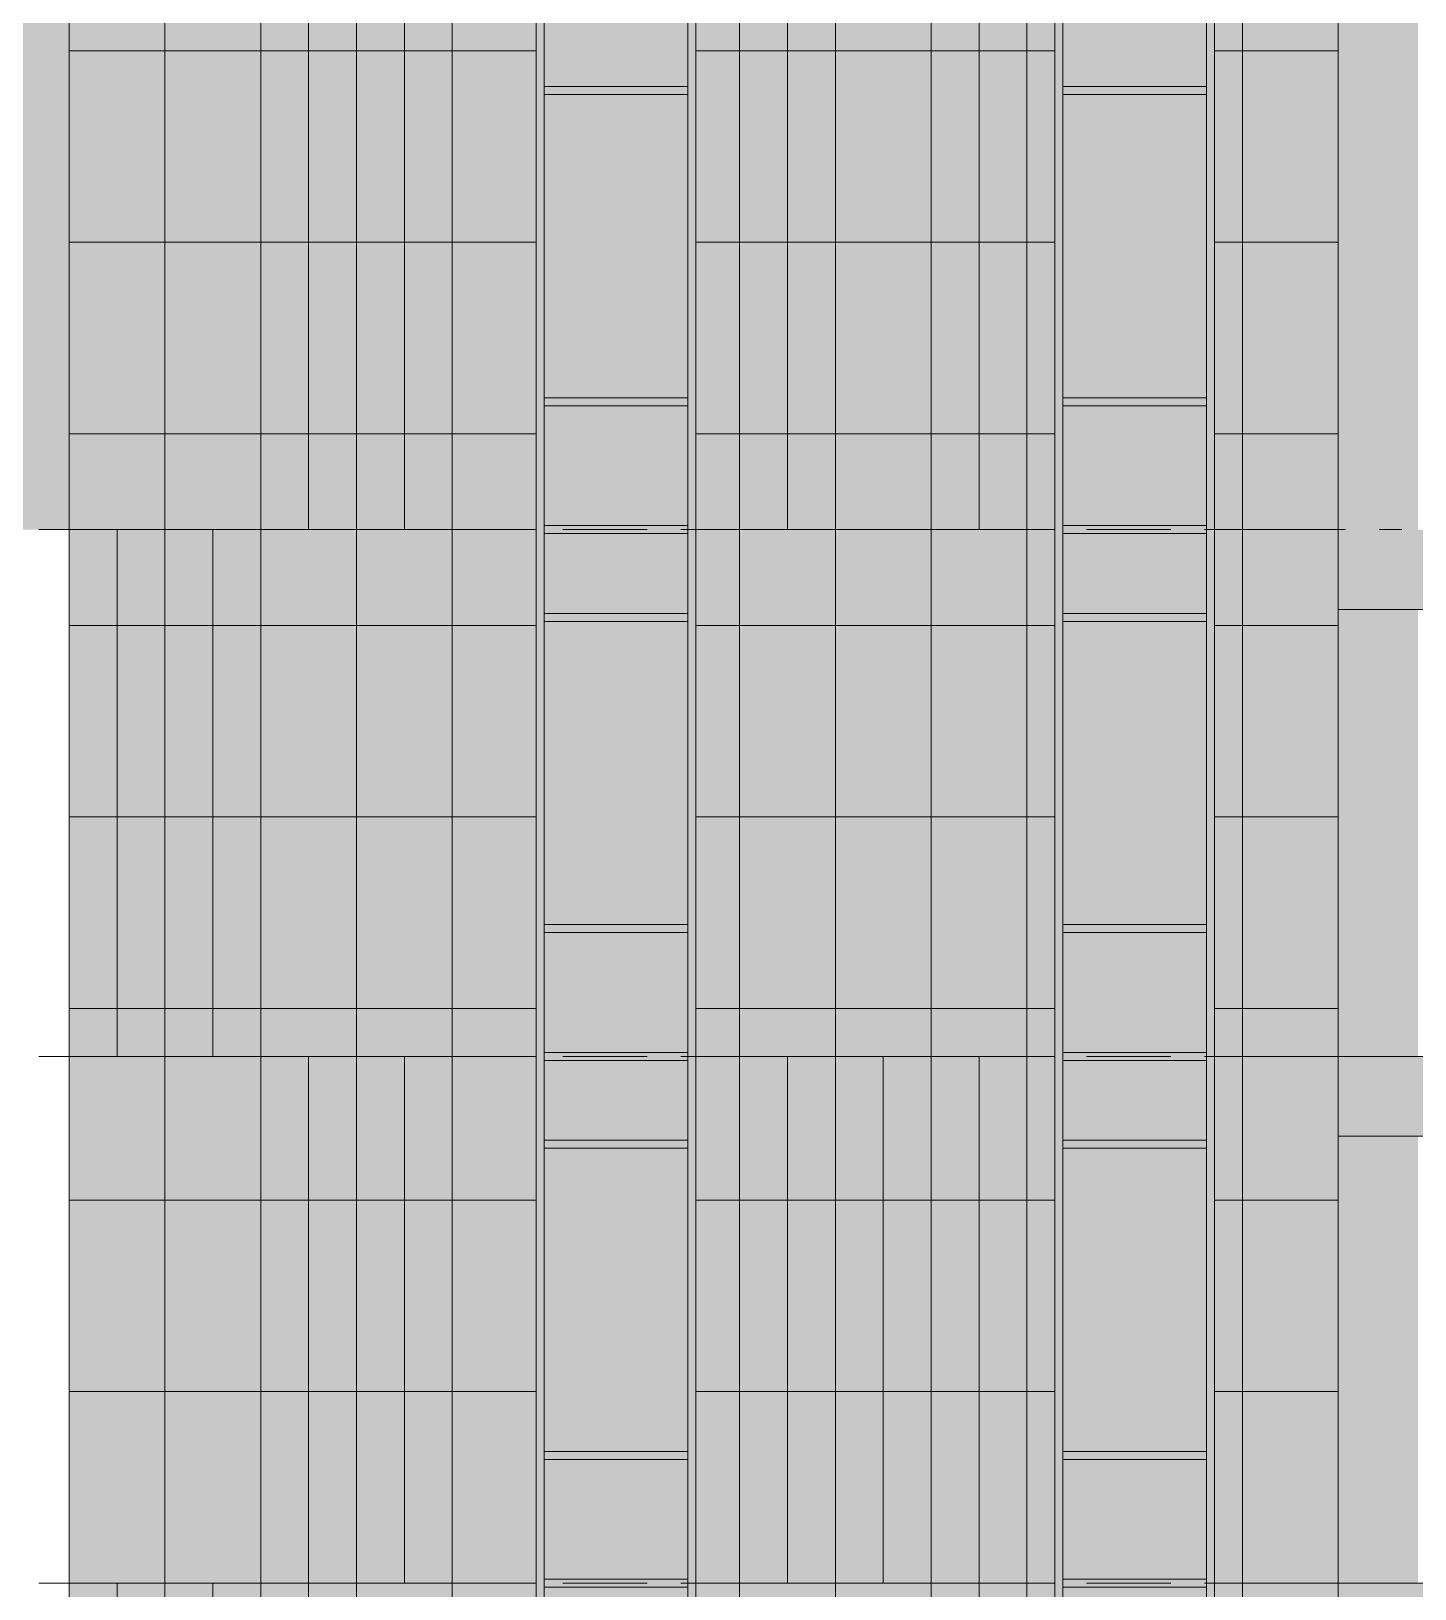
# Model space of a CAD drawing. Header units: millimetres. Extents: x 1499747 to 4341325, y -28481 to 441852.
# Drawn here: x 4128775 to 4137443, y 393793 to 403550 of the extents above; entities that cross this region are included whole.
import ezdxf

# ---------------------------------------------------------------- set-up
doc = ezdxf.new("R2010")
doc.units = ezdxf.units.MM
doc.header["$MEASUREMENT"] = 0
doc.layers.add('Чертеж и Рисунок', color=7, linetype='Continuous')

msp = doc.modelspace()

# ---------------------------------------------------------------- hatches: boundary and pattern name
at = {"layer": 'Чертеж и Рисунок', "linetype": 'Continuous', "lineweight": 0, "true_color": 0xffffff}
for points in [[(4129012.7, 400428.4), (4129012.7, 408678.5), (4127512.7, 408678.5), (4127512.7, 400428.4)], [(4130212.7, 400428.4), (4130212.7, 404178.5), (4129612.7, 404178.5), (4129612.7, 400428.4)], [(4131112.7, 400428.4), (4131112.7, 404178.5), (4130512.7, 404178.5), (4130512.7, 400428.4)], [(4134712.7, 400428.4), (4134712.7, 404178.5), (4133512.7, 404178.5), (4133512.7, 400428.4)], [(4136362.7, 400428.4), (4136362.7, 404178.5), (4136187.7, 404178.5), (4136187.7, 400428.4)], [(4129912.7, 397128.4), (4129912.7, 400428.4), (4129312.7, 400428.4), (4129312.7, 397128.4)], [(4130812.7, 397128.4), (4130812.7, 400428.4), (4130212.7, 400428.4), (4130212.7, 397128.4)], [(4131412.7, 400428.4), (4131412.7, 397128.4), (4131937.7, 397128.4), (4131937.7, 400428.4)], [(4133212.7, 397128.4), (4133212.7, 400428.4), (4132937.7, 400428.4), (4132937.7, 397128.4)], [(4134412.7, 397128.4), (4134412.7, 400428.4), (4133812.7, 400428.4), (4133812.7, 397128.4)], [(4135187.7, 397128.4), (4135187.7, 400428.4), (4135012.7, 400428.4), (4135012.7, 397128.4)], [(4136962.7, 397128.4), (4136962.7, 400428.4), (4136362.7, 400428.4), (4136362.7, 397128.4)], [(4136962.7, 397128.4), (4137462.7, 397128.4), (4137462.7, 399928.4), (4136962.7, 399928.4)], [(4129612.7, 393828.4), (4129612.7, 397128.4), (4129012.7, 397128.4), (4129012.7, 393828.4)], [(4130512.7, 393828.4), (4130512.7, 397128.4), (4130212.7, 397128.4), (4130212.7, 393828.4)], [(4131112.7, 397128.4), (4131112.7, 393828.4), (4131937.7, 393828.4), (4131937.7, 397128.4)], [(4134112.7, 393828.4), (4134112.7, 397128.4), (4133512.7, 397128.4), (4133512.7, 393828.4)], [(4134712.7, 393828.4), (4134712.7, 397128.4), (4134412.7, 397128.4), (4134412.7, 393828.4)], [(4136362.7, 393828.4), (4136362.7, 397128.4), (4136187.7, 397128.4), (4136187.7, 393828.4)], [(4136962.7, 397128.4), (4136962.7, 396628.4), (4150962.7, 396628.4), (4150962.7, 397128.4)], [(4137462.7, 396628.4), (4136962.7, 396628.4), (4136962.7, 393828.4), (4137462.7, 393828.4)], [(4129312.7, 390528.4), (4129312.7, 393828.4), (4129012.7, 393828.4), (4129012.7, 390528.4)], [(4129912.7, 390528.4), (4129912.7, 393828.4), (4129612.7, 393828.4), (4129612.7, 390528.4)], [(4130512.7, 390528.4), (4130512.7, 393828.4), (4130212.7, 393828.4), (4130212.7, 390528.4)], [(4130812.7, 390528.4), (4131937.7, 390528.4), (4131937.7, 393828.4), (4130812.7, 393828.4)], [(4133812.7, 390528.4), (4133812.7, 393828.4), (4132937.7, 393828.4), (4132937.7, 390528.4)], [(4135187.7, 390528.4), (4135187.7, 393828.4), (4134712.7, 393828.4), (4134712.7, 390528.4)], [(4136962.7, 390528.4), (4136962.7, 393828.4), (4136362.7, 393828.4), (4136362.7, 390528.4)], [(4136962.7, 393828.4), (4136962.7, 393328.4), (4150962.7, 393328.4), (4150962.7, 393828.4)]]:
    msp.add_hatch(color=7, dxfattribs=at).paths.add_polyline_path(points)
at = {"layer": 'Чертеж и Рисунок', "linetype": 'Continuous', "lineweight": 0, "true_color": 0xbc9a89}
for points in [[(4136962.7, 407478.5), (4136962.7, 399933), (4137462.7, 399933), (4137462.7, 407478.5)], [(4136962.7, 399933), (4136962.7, 399928.4), (4150962.7, 399928.4), (4150962.7, 400428.4), (4137462.7, 400428.4), (4137462.7, 399933)]]:
    msp.add_hatch(color=33, dxfattribs=at).paths.add_polyline_path(points)
at = {"layer": 'Чертеж и Рисунок', "linetype": 'Continuous', "lineweight": 0, "true_color": 0x868d8e}
for points in [[(4129012.7, 400428.4), (4129612.7, 400428.4), (4129612.7, 404178.5), (4129012.7, 404178.5)], [(4130512.7, 400428.4), (4130512.7, 404178.5), (4130212.7, 404178.5), (4130212.7, 400428.4)], [(4131112.7, 404178.5), (4131112.7, 400428.4), (4131937.7, 400428.4), (4131937.7, 404178.5)], [(4132937.7, 400428.4), (4133512.7, 400428.4), (4133512.7, 404178.5), (4132937.7, 404178.5)], [(4135187.7, 400428.4), (4135187.7, 404178.5), (4134712.7, 404178.5), (4134712.7, 400428.4)], [(4136962.7, 400428.4), (4136962.7, 404178.5), (4136362.7, 404178.5), (4136362.7, 400428.4)], [(4129312.7, 397128.4), (4129312.7, 400428.4), (4129012.7, 400428.4), (4129012.7, 397128.4)], [(4130212.7, 397128.4), (4130212.7, 400428.4), (4129912.7, 400428.4), (4129912.7, 397128.4)], [(4131412.7, 397128.4), (4131412.7, 400428.4), (4130812.7, 400428.4), (4130812.7, 397128.4)], [(4133812.7, 397128.4), (4133812.7, 400428.4), (4133212.7, 400428.4), (4133212.7, 397128.4)], [(4135012.7, 397128.4), (4135012.7, 400428.4), (4134412.7, 400428.4), (4134412.7, 397128.4)], [(4136362.7, 397128.4), (4136362.7, 400428.4), (4136187.7, 400428.4), (4136187.7, 397128.4)], [(4129612.7, 393828.4), (4130212.7, 393828.4), (4130212.7, 397128.4), (4129612.7, 397128.4)], [(4131112.7, 393828.4), (4131112.7, 397128.4), (4130512.7, 397128.4), (4130512.7, 393828.4)], [(4132937.7, 393828.4), (4133512.7, 393828.4), (4133512.7, 397128.4), (4132937.7, 397128.4)], [(4134412.7, 393828.4), (4134412.7, 397128.4), (4134112.7, 397128.4), (4134112.7, 393828.4)], [(4135187.7, 393828.4), (4135187.7, 397128.4), (4134712.7, 397128.4), (4134712.7, 393828.4)], [(4136962.7, 393828.4), (4136962.7, 397128.4), (4136362.7, 397128.4), (4136362.7, 393828.4)], [(4129312.7, 390528.4), (4129612.7, 390528.4), (4129612.7, 393828.4), (4129312.7, 393828.4)], [(4129912.7, 390528.4), (4130212.7, 390528.4), (4130212.7, 393828.4), (4129912.7, 393828.4)], [(4130812.7, 390528.4), (4130812.7, 393828.4), (4130512.7, 393828.4), (4130512.7, 390528.4)], [(4134712.7, 390528.4), (4134712.7, 393828.4), (4133812.7, 393828.4), (4133812.7, 390528.4)], [(4136362.7, 390528.4), (4136362.7, 393828.4), (4136187.7, 393828.4), (4136187.7, 390528.4)]]:
    msp.add_hatch(color=252, dxfattribs=at).paths.add_polyline_path(points)
at = {"layer": 'Чертеж и Рисунок', "linetype": 'Continuous', "lineweight": 0, "true_color": 0x2e2e2e}
for points in [[(4131937.7, 403178.5), (4131987.7, 403178.5), (4131987.7, 404178.5), (4131937.7, 404178.5)], [(4132937.7, 404178.5), (4132887.7, 404178.5), (4132887.7, 403178.5), (4132937.7, 403178.5)], [(4135187.7, 403178.5), (4135237.7, 403178.5), (4135237.7, 404178.5), (4135187.7, 404178.5)], [(4136187.7, 404178.5), (4136137.7, 404178.5), (4136137.7, 403178.5), (4136187.7, 403178.5)], [(4132217.7, 403203.5), (4131987.7, 403203.5), (4131987.7, 403153.5), (4132217.7, 403153.5)], [(4132887.7, 403203.5), (4132217.7, 403203.5), (4132217.7, 403153.5), (4132887.7, 403153.5)], [(4135237.7, 403203.5), (4135237.7, 403153.5), (4135467.7, 403153.5), (4135467.7, 403203.5)], [(4135467.7, 403153.5), (4136137.7, 403153.5), (4136137.7, 403203.5), (4135467.7, 403203.5)], [(4131937.7, 401228.4), (4131987.7, 401228.4), (4131987.7, 403178.5), (4131937.7, 403178.5)], [(4132937.7, 403178.5), (4132887.7, 403178.5), (4132887.7, 401228.4), (4132937.7, 401228.4)], [(4135187.7, 401228.4), (4135237.7, 401228.4), (4135237.7, 403178.5), (4135187.7, 403178.5)], [(4136187.7, 403178.5), (4136137.7, 403178.5), (4136137.7, 401228.4), (4136187.7, 401228.4)], [(4132217.7, 401253.4), (4131987.7, 401253.4), (4131987.7, 401203.4), (4132217.7, 401203.4)], [(4132887.7, 401253.4), (4132217.7, 401253.4), (4132217.7, 401203.4), (4132887.7, 401203.4)], [(4135237.7, 401253.4), (4135237.7, 401203.4), (4135467.7, 401203.4), (4135467.7, 401253.4)], [(4135467.7, 401203.4), (4136137.7, 401203.4), (4136137.7, 401253.4), (4135467.7, 401253.4)], [(4131937.7, 400428.4), (4131987.7, 400428.4), (4131987.7, 401228.4), (4131937.7, 401228.4)], [(4132937.7, 401228.4), (4132887.7, 401228.4), (4132887.7, 400428.4), (4132937.7, 400428.4)], [(4135187.7, 400428.4), (4135237.7, 400428.4), (4135237.7, 401228.4), (4135187.7, 401228.4)], [(4136187.7, 401228.4), (4136137.7, 401228.4), (4136137.7, 400428.4), (4136187.7, 400428.4)], [(4132217.7, 400453.4), (4131987.7, 400453.4), (4131987.7, 400403.4), (4132217.7, 400403.4)], [(4132887.7, 400453.4), (4132217.7, 400453.4), (4132217.7, 400403.4), (4132887.7, 400403.4)], [(4135237.7, 400453.4), (4135237.7, 400403.4), (4135467.7, 400403.4), (4135467.7, 400453.4)], [(4135467.7, 400453.4), (4135467.7, 400403.4), (4136137.7, 400403.4), (4136137.7, 400453.4)], [(4131937.7, 399878.4), (4131987.7, 399878.4), (4131987.7, 400428.4), (4131937.7, 400428.4)], [(4132937.7, 400428.4), (4132887.7, 400428.4), (4132887.7, 399878.4), (4132937.7, 399878.4)], [(4135187.7, 399878.4), (4135237.7, 399878.4), (4135237.7, 400428.4), (4135187.7, 400428.4)], [(4136187.7, 400428.4), (4136137.7, 400428.4), (4136137.7, 399878.4), (4136187.7, 399878.4)], [(4131937.7, 397928.4), (4131987.7, 397928.4), (4131987.7, 399878.4), (4131937.7, 399878.4)], [(4131987.7, 399853.4), (4132217.7, 399853.4), (4132217.7, 399903.4), (4131987.7, 399903.4)], [(4132217.7, 399853.4), (4132887.7, 399853.4), (4132887.7, 399903.4), (4132217.7, 399903.4)], [(4132937.7, 399878.4), (4132887.7, 399878.4), (4132887.7, 397928.4), (4132937.7, 397928.4)], [(4135187.7, 397928.4), (4135237.7, 397928.4), (4135237.7, 399878.4), (4135187.7, 399878.4)], [(4135237.7, 399853.4), (4135467.7, 399853.4), (4135467.7, 399903.4), (4135237.7, 399903.4)], [(4135467.7, 399853.4), (4136137.7, 399853.4), (4136137.7, 399903.4), (4135467.7, 399903.4)], [(4136187.7, 399878.4), (4136137.7, 399878.4), (4136137.7, 397928.4), (4136187.7, 397928.4)], [(4131937.7, 397128.4), (4131987.7, 397128.4), (4131987.7, 397928.4), (4131937.7, 397928.4)], [(4131987.7, 397903.4), (4132217.7, 397903.4), (4132217.7, 397953.4), (4131987.7, 397953.4)], [(4132217.7, 397903.4), (4132887.7, 397903.4), (4132887.7, 397953.4), (4132217.7, 397953.4)], [(4132937.7, 397928.4), (4132887.7, 397928.4), (4132887.7, 397128.4), (4132937.7, 397128.4)], [(4135187.7, 397128.4), (4135237.7, 397128.4), (4135237.7, 397928.4), (4135187.7, 397928.4)], [(4135237.7, 397953.4), (4135237.7, 397903.4), (4135467.7, 397903.4), (4135467.7, 397953.4)], [(4135467.7, 397953.4), (4135467.7, 397903.4), (4136137.7, 397903.4), (4136137.7, 397953.4)], [(4136187.7, 397928.4), (4136137.7, 397928.4), (4136137.7, 397128.4), (4136187.7, 397128.4)], [(4132217.7, 397153.4), (4131987.7, 397153.4), (4131987.7, 397103.4), (4132217.7, 397103.4)], [(4132887.7, 397153.4), (4132217.7, 397153.4), (4132217.7, 397103.4), (4132887.7, 397103.4)], [(4135237.7, 397153.4), (4135237.7, 397103.4), (4135467.7, 397103.4), (4135467.7, 397153.4)], [(4135467.7, 397103.4), (4136137.7, 397103.4), (4136137.7, 397153.4), (4135467.7, 397153.4)], [(4131937.7, 396578.4), (4131987.7, 396578.4), (4131987.7, 397128.4), (4131937.7, 397128.4)], [(4132937.7, 397128.4), (4132887.7, 397128.4), (4132887.7, 396578.4), (4132937.7, 396578.4)], [(4135187.7, 396578.4), (4135237.7, 396578.4), (4135237.7, 397128.4), (4135187.7, 397128.4)], [(4136187.7, 397128.4), (4136137.7, 397128.4), (4136137.7, 396578.4), (4136187.7, 396578.4)], [(4131937.7, 394628.4), (4131987.7, 394628.4), (4131987.7, 396578.4), (4131937.7, 396578.4)], [(4131987.7, 396553.4), (4132217.7, 396553.4), (4132217.7, 396603.4), (4131987.7, 396603.4)], [(4132217.7, 396553.4), (4132887.7, 396553.4), (4132887.7, 396603.4), (4132217.7, 396603.4)], [(4132937.7, 396578.4), (4132887.7, 396578.4), (4132887.7, 394628.4), (4132937.7, 394628.4)], [(4135187.7, 394628.4), (4135237.7, 394628.4), (4135237.7, 396578.4), (4135187.7, 396578.4)], [(4135237.7, 396553.4), (4135467.7, 396553.4), (4135467.7, 396603.4), (4135237.7, 396603.4)], [(4135467.7, 396553.4), (4136137.7, 396553.4), (4136137.7, 396603.4), (4135467.7, 396603.4)], [(4136187.7, 396578.4), (4136137.7, 396578.4), (4136137.7, 394628.4), (4136187.7, 394628.4)], [(4131937.7, 393828.4), (4131987.7, 393828.4), (4131987.7, 394628.4), (4131937.7, 394628.4)], [(4131987.7, 394603.4), (4132217.7, 394603.4), (4132217.7, 394653.4), (4131987.7, 394653.4)], [(4132217.7, 394603.4), (4132887.7, 394603.4), (4132887.7, 394653.4), (4132217.7, 394653.4)], [(4132937.7, 394628.4), (4132887.7, 394628.4), (4132887.7, 393828.4), (4132937.7, 393828.4)], [(4135187.7, 393828.4), (4135237.7, 393828.4), (4135237.7, 394628.4), (4135187.7, 394628.4)], [(4135237.7, 394603.4), (4135467.7, 394603.4), (4135467.7, 394653.4), (4135237.7, 394653.4)], [(4135467.7, 394653.4), (4135467.7, 394603.4), (4136137.7, 394603.4), (4136137.7, 394653.4)], [(4136187.7, 394628.4), (4136137.7, 394628.4), (4136137.7, 393828.4), (4136187.7, 393828.4)], [(4131937.7, 393278.4), (4131987.7, 393278.4), (4131987.7, 393828.4), (4131937.7, 393828.4)], [(4132217.7, 393853.4), (4131987.7, 393853.4), (4131987.7, 393803.4), (4132217.7, 393803.4)], [(4132887.7, 393853.4), (4132217.7, 393853.4), (4132217.7, 393803.4), (4132887.7, 393803.4)], [(4132937.7, 393828.4), (4132887.7, 393828.4), (4132887.7, 393278.4), (4132937.7, 393278.4)], [(4135187.7, 393278.4), (4135237.7, 393278.4), (4135237.7, 393828.4), (4135187.7, 393828.4)], [(4135237.7, 393803.4), (4135467.7, 393803.4), (4135467.7, 393853.4), (4135237.7, 393853.4)], [(4135467.7, 393853.4), (4135467.7, 393803.4), (4136137.7, 393803.4), (4136137.7, 393853.4)], [(4136187.7, 393828.4), (4136137.7, 393828.4), (4136137.7, 393278.4), (4136187.7, 393278.4)]]:
    msp.add_hatch(color=250, dxfattribs=at).paths.add_polyline_path(points)
at = {"layer": 'Чертеж и Рисунок', "linetype": 'Continuous', "lineweight": 0, "true_color": 0x84adf9}
for points in [[(4131987.7, 403203.5), (4132887.7, 403203.5), (4132887.7, 404153.5), (4131987.7, 404153.5)], [(4135237.7, 404153.5), (4135237.7, 403203.5), (4136137.7, 403203.5), (4136137.7, 404153.5)], [(4132887.7, 403153.5), (4131987.7, 403153.5), (4131987.7, 401253.4), (4132887.7, 401253.4)], [(4136137.7, 403153.5), (4135237.7, 403153.5), (4135237.7, 401253.4), (4136137.7, 401253.4)], [(4131987.7, 400453.4), (4132887.7, 400453.4), (4132887.7, 401203.4), (4131987.7, 401203.4)], [(4135237.7, 400453.4), (4136137.7, 400453.4), (4136137.7, 401203.4), (4135237.7, 401203.4)], [(4131987.7, 399903.4), (4132887.7, 399903.4), (4132887.7, 400403.4), (4131987.7, 400403.4)], [(4135237.7, 400403.4), (4135237.7, 399903.4), (4136137.7, 399903.4), (4136137.7, 400403.4)], [(4131987.7, 397953.4), (4132887.7, 397953.4), (4132887.7, 399853.4), (4131987.7, 399853.4)], [(4135237.7, 399853.4), (4135237.7, 397953.4), (4136137.7, 397953.4), (4136137.7, 399853.4)], [(4131987.7, 397153.4), (4132887.7, 397153.4), (4132887.7, 397903.4), (4131987.7, 397903.4)], [(4135237.7, 397153.4), (4136137.7, 397153.4), (4136137.7, 397903.4), (4135237.7, 397903.4)], [(4131987.7, 396603.4), (4132887.7, 396603.4), (4132887.7, 397103.4), (4131987.7, 397103.4)], [(4135237.7, 397103.4), (4135237.7, 396603.4), (4136137.7, 396603.4), (4136137.7, 397103.4)], [(4131987.7, 394653.4), (4132887.7, 394653.4), (4132887.7, 396553.4), (4131987.7, 396553.4)], [(4135237.7, 396553.4), (4135237.7, 394653.4), (4136137.7, 394653.4), (4136137.7, 396553.4)], [(4131987.7, 393853.4), (4132887.7, 393853.4), (4132887.7, 394603.4), (4131987.7, 394603.4)], [(4135237.7, 394603.4), (4135237.7, 393853.4), (4136137.7, 393853.4), (4136137.7, 394603.4)], [(4131987.7, 393303.4), (4132887.7, 393303.4), (4132887.7, 393803.4), (4131987.7, 393803.4)], [(4135237.7, 393803.4), (4135237.7, 393303.4), (4136137.7, 393303.4), (4136137.7, 393803.4)]]:
    msp.add_hatch(color=161, dxfattribs=at).paths.add_polyline_path(points)

# ---------------------------------------------------------------- linework, layer by layer
at = {"layer": 'Чертеж и Рисунок', "color": 253, "linetype": 'Continuous', "lineweight": 5, "true_color": 0xaaaaaa}
for points in [[(4135012.5, 409296.1), (4135012.5, 369078.4)], [(4134412.5, 409150.7), (4134412.5, 369080.9)], [(4133812.5, 409005.3), (4133812.5, 369078.4)], [(4133212.5, 408859.9), (4133212.5, 369078.4)], [(4129612.5, 408678.5), (4129612.5, 369078.4)], [(4130212.5, 408678.5), (4130212.5, 369078.4)], [(4130812.5, 408678.5), (4130812.5, 369078.4)], [(4131412.5, 408678.5), (4131412.5, 369078.4)], [(4135187.7, 407478.5), (4135187.7, 369078.4)], [(4136187.7, 407478.5), (4136187.7, 369078.4)], [(4136362.7, 404178.5), (4136362.7, 369078.4)], [(4129012.7, 403428), (4131937.7, 403428)], [(4132937.7, 403428), (4135187.7, 403428)], [(4136187.7, 403428), (4136962.7, 403428)], [(4129012.7, 402228), (4131937.7, 402228)], [(4132937.7, 402228), (4135187.7, 402228)], [(4136187.7, 402228), (4136962.7, 402228)], [(4129012.7, 401028), (4131937.7, 401028)], [(4132937.7, 401028), (4135187.7, 401028)], [(4136187.7, 401028), (4136962.7, 401028)], [(4129012.7, 399828), (4131937.7, 399828)], [(4132937.7, 399828), (4135187.7, 399828)], [(4136187.7, 399828), (4136962.7, 399828)], [(4129012.7, 398628), (4131937.7, 398628)], [(4132937.7, 398628), (4135187.7, 398628)], [(4136187.7, 398628), (4136962.7, 398628)], [(4129012.7, 397428), (4131937.7, 397428)], [(4132937.7, 397428), (4135187.7, 397428)], [(4136187.7, 397428), (4136962.7, 397428)], [(4129012.7, 396228), (4131937.7, 396228)], [(4132937.7, 396228), (4135187.7, 396228)], [(4136187.7, 396228), (4136962.7, 396228)], [(4129012.7, 395028), (4131937.7, 395028)], [(4132937.7, 395028), (4135187.7, 395028)], [(4136187.7, 395028), (4136962.7, 395028)], [(4129012.7, 393828), (4129912.7, 393828)], [(4129912.7, 393828), (4131937.7, 393828)], [(4132937.7, 393828), (4135187.7, 393828)], [(4136187.7, 393828), (4136962.7, 393828)]]:
    msp.add_lwpolyline(points, dxfattribs=at)
at = {"layer": 'Чертеж и Рисунок', "color": 7, "linetype": 'Continuous', "lineweight": 5}
for points in [[(4129012.7, 400428.4), (4129012.7, 408678.5)], [(4136962.7, 399933), (4136962.7, 407478.5)], [(4129612.7, 404178.5), (4129612.7, 400428.4)], [(4130212.7, 400428.4), (4130212.7, 404178.5)], [(4130512.7, 404178.5), (4130512.7, 400428.4)], [(4131112.7, 400428.4), (4131112.7, 404178.5)], [(4131937.7, 400428.4), (4131937.7, 404178.5)], [(4132937.7, 404178.5), (4132937.7, 400428.4)], [(4133512.7, 404178.5), (4133512.7, 400428.4)], [(4134712.7, 400428.4), (4134712.7, 404178.5)], [(4131987.7, 403203.5), (4131987.7, 404153.5)], [(4132887.7, 404153.5), (4132887.7, 403203.5)], [(4135237.7, 403203.5), (4135237.7, 404153.5)], [(4136137.7, 404153.5), (4136137.7, 403203.5)], [(4131987.7, 403203.5), (4132217.7, 403203.5)], [(4131987.7, 403178.5), (4131987.7, 403203.5)], [(4132217.7, 403203.5), (4132887.7, 403203.5)], [(4132887.7, 403203.5), (4132887.7, 403178.5)], [(4135237.7, 403203.5), (4135467.7, 403203.5)], [(4135237.7, 403178.5), (4135237.7, 403203.5)], [(4135467.7, 403203.5), (4136137.7, 403203.5)], [(4136137.7, 403203.5), (4136137.7, 403178.5)], [(4131987.7, 403153.5), (4131987.7, 403178.5)], [(4131987.7, 401253.4), (4131987.7, 403153.5)], [(4131987.7, 403153.5), (4132217.7, 403153.5)], [(4132217.7, 403153.5), (4132887.7, 403153.5)], [(4132887.7, 403178.5), (4132887.7, 403153.5)], [(4132887.7, 403153.5), (4132887.7, 401253.4)], [(4135237.7, 403153.5), (4135237.7, 403178.5)], [(4135237.7, 401253.4), (4135237.7, 403153.5)], [(4135237.7, 403153.5), (4135467.7, 403153.5)], [(4135467.7, 403153.5), (4136137.7, 403153.5)], [(4136137.7, 403178.5), (4136137.7, 403153.5)], [(4136137.7, 403153.5), (4136137.7, 401253.4)], [(4131987.7, 401228.4), (4131987.7, 401253.4)], [(4131987.7, 401253.4), (4132217.7, 401253.4)], [(4132217.7, 401253.4), (4132887.7, 401253.4)], [(4132887.7, 401253.4), (4132887.7, 401228.4)], [(4135237.7, 401228.4), (4135237.7, 401253.4)], [(4135237.7, 401253.4), (4135467.7, 401253.4)], [(4135467.7, 401253.4), (4136137.7, 401253.4)], [(4136137.7, 401253.4), (4136137.7, 401228.4)], [(4131987.7, 401203.4), (4131987.7, 401228.4)], [(4131987.7, 401203.4), (4132217.7, 401203.4)], [(4131987.7, 400453.4), (4131987.7, 401203.4)], [(4132217.7, 401203.4), (4132887.7, 401203.4)], [(4132887.7, 401228.4), (4132887.7, 401203.4)], [(4132887.7, 401203.4), (4132887.7, 400453.4)], [(4135237.7, 401203.4), (4135237.7, 401228.4)], [(4135237.7, 401203.4), (4135467.7, 401203.4)], [(4135237.7, 400453.4), (4135237.7, 401203.4)], [(4135467.7, 401203.4), (4136137.7, 401203.4)], [(4136137.7, 401228.4), (4136137.7, 401203.4)], [(4136137.7, 401203.4), (4136137.7, 400453.4)], [(4131987.7, 400453.4), (4132217.7, 400453.4)], [(4131987.7, 400428.4), (4131987.7, 400453.4)], [(4132217.7, 400453.4), (4132887.7, 400453.4)], [(4132887.7, 400453.4), (4132887.7, 400428.4)], [(4135237.7, 400453.4), (4135467.7, 400453.4)], [(4135237.7, 400428.4), (4135237.7, 400453.4)], [(4135467.7, 400453.4), (4136137.7, 400453.4)], [(4136137.7, 400453.4), (4136137.7, 400428.4)], [(4129012.7, 369078.4), (4129012.7, 400428.4)], [(4129012.7, 400428.4), (4129312.7, 400428.4)], [(4129912.7, 400428.4), (4129312.7, 400428.4)], [(4129312.7, 400428.4), (4129312.7, 397128.4)], [(4129912.7, 400428.4), (4130212.7, 400428.4)], [(4129912.7, 397128.4), (4129912.7, 400428.4)], [(4130812.7, 400428.4), (4130212.7, 400428.4)], [(4130212.7, 400428.4), (4130212.7, 397128.4)], [(4130812.7, 400428.4), (4131112.7, 400428.4)], [(4130812.7, 397128.4), (4130812.7, 400428.4)], [(4131112.7, 400428.4), (4131412.7, 400428.4)], [(4131937.7, 400428.4), (4131412.7, 400428.4)], [(4131412.7, 400428.4), (4131412.7, 397128.4)], [(4131937.7, 397128.4), (4131937.7, 400428.4)], [(4131987.7, 400403.4), (4131987.7, 400428.4)], [(4131987.7, 400403.4), (4132217.7, 400403.4)], [(4131987.7, 399903.4), (4131987.7, 400403.4)], [(4132217.7, 400403.4), (4132887.7, 400403.4)], [(4132887.7, 400428.4), (4132887.7, 400403.4)], [(4132887.7, 400403.4), (4132887.7, 399903.4)], [(4133212.7, 400428.4), (4132937.7, 400428.4)], [(4132937.7, 400428.4), (4132937.7, 397128.4)], [(4133212.7, 400428.4), (4133512.7, 400428.4)], [(4133212.7, 397128.4), (4133212.7, 400428.4)], [(4133512.7, 400428.4), (4133812.7, 400428.4)], [(4134412.7, 400428.4), (4133812.7, 400428.4)], [(4133812.7, 400428.4), (4133812.7, 397128.4)], [(4134412.7, 400428.4), (4134712.7, 400428.4)], [(4134412.7, 397128.4), (4134412.7, 400428.4)], [(4134712.7, 400428.4), (4135012.7, 400428.4)], [(4135187.7, 400428.4), (4135012.7, 400428.4)], [(4135012.7, 400428.4), (4135012.7, 397128.4)], [(4135237.7, 400403.4), (4135237.7, 400428.4)], [(4135237.7, 400403.4), (4135467.7, 400403.4)], [(4135237.7, 399903.4), (4135237.7, 400403.4)], [(4135467.7, 400403.4), (4136137.7, 400403.4)], [(4136137.7, 400428.4), (4136137.7, 400403.4)], [(4136137.7, 400403.4), (4136137.7, 399903.4)], [(4136187.7, 400428.4), (4136362.7, 400428.4)], [(4136962.7, 400428.4), (4136362.7, 400428.4)], [(4131987.7, 399878.4), (4131987.7, 399903.4)], [(4132217.7, 399903.4), (4131987.7, 399903.4)], [(4131987.7, 399853.4), (4131987.7, 399878.4)], [(4132887.7, 399903.4), (4132217.7, 399903.4)], [(4132887.7, 399903.4), (4132887.7, 399878.4)], [(4132887.7, 399878.4), (4132887.7, 399853.4)], [(4135237.7, 399878.4), (4135237.7, 399903.4)], [(4135467.7, 399903.4), (4135237.7, 399903.4)], [(4135237.7, 399853.4), (4135237.7, 399878.4)], [(4136137.7, 399903.4), (4135467.7, 399903.4)], [(4136137.7, 399903.4), (4136137.7, 399878.4)], [(4136137.7, 399878.4), (4136137.7, 399853.4)], [(4136962.7, 399933), (4136962.7, 399928.4)], [(4136962.7, 399928.4), (4150962.7, 399928.4)], [(4136962.7, 397128.4), (4136962.7, 399928.4)], [(4132217.7, 399853.4), (4131987.7, 399853.4)], [(4131987.7, 397953.4), (4131987.7, 399853.4)], [(4132887.7, 399853.4), (4132217.7, 399853.4)], [(4132887.7, 399853.4), (4132887.7, 397953.4)], [(4135467.7, 399853.4), (4135237.7, 399853.4)], [(4135237.7, 397953.4), (4135237.7, 399853.4)], [(4136137.7, 399853.4), (4135467.7, 399853.4)], [(4136137.7, 399853.4), (4136137.7, 397953.4)], [(4131987.7, 397928.4), (4131987.7, 397953.4)], [(4132217.7, 397953.4), (4131987.7, 397953.4)], [(4131987.7, 397903.4), (4131987.7, 397928.4)], [(4132887.7, 397953.4), (4132217.7, 397953.4)], [(4132887.7, 397953.4), (4132887.7, 397928.4)], [(4132887.7, 397928.4), (4132887.7, 397903.4)], [(4135237.7, 397928.4), (4135237.7, 397953.4)], [(4135467.7, 397953.4), (4135237.7, 397953.4)], [(4135237.7, 397903.4), (4135237.7, 397928.4)], [(4136137.7, 397953.4), (4135467.7, 397953.4)], [(4136137.7, 397953.4), (4136137.7, 397928.4)], [(4136137.7, 397928.4), (4136137.7, 397903.4)], [(4132217.7, 397903.4), (4131987.7, 397903.4)], [(4131987.7, 397153.4), (4131987.7, 397903.4)], [(4132887.7, 397903.4), (4132217.7, 397903.4)], [(4132887.7, 397903.4), (4132887.7, 397153.4)], [(4135467.7, 397903.4), (4135237.7, 397903.4)], [(4135237.7, 397153.4), (4135237.7, 397903.4)], [(4136137.7, 397903.4), (4135467.7, 397903.4)], [(4136137.7, 397903.4), (4136137.7, 397153.4)], [(4131987.7, 397153.4), (4132217.7, 397153.4)], [(4131987.7, 397128.4), (4131987.7, 397153.4)], [(4132217.7, 397153.4), (4132887.7, 397153.4)], [(4132887.7, 397153.4), (4132887.7, 397128.4)], [(4135237.7, 397153.4), (4135467.7, 397153.4)], [(4135237.7, 397128.4), (4135237.7, 397153.4)], [(4135467.7, 397153.4), (4136137.7, 397153.4)], [(4136137.7, 397153.4), (4136137.7, 397128.4)], [(4129612.7, 397128.4), (4129012.7, 397128.4)], [(4129612.7, 397128.4), (4129912.7, 397128.4)], [(4129612.7, 393828.4), (4129612.7, 397128.4)], [(4129912.7, 397128.4), (4130212.7, 397128.4)], [(4130212.7, 393828.4), (4130212.7, 397128.4)], [(4130512.7, 397128.4), (4130212.7, 397128.4)], [(4130212.7, 397128.4), (4130212.7, 393828.4)], [(4130512.7, 397128.4), (4130812.7, 397128.4)], [(4130512.7, 393828.4), (4130512.7, 397128.4)], [(4130812.7, 397128.4), (4131112.7, 397128.4)], [(4131937.7, 397128.4), (4131112.7, 397128.4)], [(4131112.7, 397128.4), (4131112.7, 393828.4)], [(4131937.7, 393828.4), (4131937.7, 397128.4)], [(4131987.7, 397103.4), (4131987.7, 397128.4)], [(4131987.7, 397103.4), (4132217.7, 397103.4)], [(4131987.7, 396603.4), (4131987.7, 397103.4)], [(4132217.7, 397103.4), (4132887.7, 397103.4)], [(4132887.7, 397128.4), (4132887.7, 397103.4)], [(4132887.7, 397103.4), (4132887.7, 396603.4)], [(4132937.7, 397128.4), (4132937.7, 393828.4)], [(4132937.7, 397128.4), (4133212.7, 397128.4)], [(4133212.7, 397128.4), (4133512.7, 397128.4)], [(4134112.7, 397128.4), (4133512.7, 397128.4)], [(4133512.7, 397128.4), (4133512.7, 393828.4)], [(4134112.7, 397128.4), (4134412.7, 397128.4)], [(4134112.7, 393828.4), (4134112.7, 397128.4)], [(4134712.7, 397128.4), (4134412.7, 397128.4)], [(4134412.7, 397128.4), (4134412.7, 393828.4)], [(4134712.7, 397128.4), (4135012.7, 397128.4)], [(4134712.7, 393828.4), (4134712.7, 397128.4)], [(4135012.7, 397128.4), (4135187.7, 397128.4)], [(4135237.7, 397103.4), (4135237.7, 397128.4)], [(4135237.7, 397103.4), (4135467.7, 397103.4)], [(4135237.7, 396603.4), (4135237.7, 397103.4)], [(4135467.7, 397103.4), (4136137.7, 397103.4)], [(4136137.7, 397128.4), (4136137.7, 397103.4)], [(4136137.7, 397103.4), (4136137.7, 396603.4)], [(4136362.7, 397128.4), (4136187.7, 397128.4)], [(4136362.7, 397128.4), (4136962.7, 397128.4)], [(4136962.7, 397128.4), (4150962.7, 397128.4)], [(4136962.7, 397128.4), (4136962.7, 396628.4)], [(4131987.7, 396578.4), (4131987.7, 396603.4)], [(4132217.7, 396603.4), (4131987.7, 396603.4)], [(4131987.7, 396553.4), (4131987.7, 396578.4)], [(4132217.7, 396553.4), (4131987.7, 396553.4)], [(4131987.7, 394653.4), (4131987.7, 396553.4)], [(4132887.7, 396603.4), (4132217.7, 396603.4)], [(4132887.7, 396553.4), (4132217.7, 396553.4)], [(4132887.7, 396603.4), (4132887.7, 396578.4)], [(4132887.7, 396578.4), (4132887.7, 396553.4)], [(4132887.7, 396553.4), (4132887.7, 394653.4)], [(4135237.7, 396578.4), (4135237.7, 396603.4)], [(4135467.7, 396603.4), (4135237.7, 396603.4)], [(4135237.7, 396553.4), (4135237.7, 396578.4)], [(4135467.7, 396553.4), (4135237.7, 396553.4)], [(4135237.7, 394653.4), (4135237.7, 396553.4)], [(4136137.7, 396603.4), (4135467.7, 396603.4)], [(4136137.7, 396553.4), (4135467.7, 396553.4)], [(4136137.7, 396603.4), (4136137.7, 396578.4)], [(4136137.7, 396578.4), (4136137.7, 396553.4)], [(4136137.7, 396553.4), (4136137.7, 394653.4)], [(4136962.7, 393828.4), (4136962.7, 396628.4)], [(4136962.7, 396628.4), (4150962.7, 396628.4)], [(4131987.7, 394628.4), (4131987.7, 394653.4)], [(4132217.7, 394653.4), (4131987.7, 394653.4)], [(4131987.7, 394603.4), (4131987.7, 394628.4)], [(4132217.7, 394603.4), (4131987.7, 394603.4)], [(4131987.7, 393853.4), (4131987.7, 394603.4)], [(4132887.7, 394653.4), (4132217.7, 394653.4)], [(4132887.7, 394603.4), (4132217.7, 394603.4)], [(4132887.7, 394653.4), (4132887.7, 394628.4)], [(4132887.7, 394628.4), (4132887.7, 394603.4)], [(4132887.7, 394603.4), (4132887.7, 393853.4)], [(4135237.7, 394628.4), (4135237.7, 394653.4)], [(4135467.7, 394653.4), (4135237.7, 394653.4)], [(4135237.7, 394603.4), (4135237.7, 394628.4)], [(4135467.7, 394603.4), (4135237.7, 394603.4)], [(4135237.7, 393853.4), (4135237.7, 394603.4)], [(4136137.7, 394653.4), (4135467.7, 394653.4)], [(4136137.7, 394603.4), (4135467.7, 394603.4)], [(4136137.7, 394653.4), (4136137.7, 394628.4)], [(4136137.7, 394628.4), (4136137.7, 394603.4)], [(4136137.7, 394603.4), (4136137.7, 393853.4)], [(4129312.7, 393828.4), (4129012.7, 393828.4)], [(4129312.7, 393828.4), (4129612.7, 393828.4)], [(4129312.7, 390528.4), (4129312.7, 393828.4)], [(4129912.7, 393828.4), (4129612.7, 393828.4)], [(4129612.7, 393828.4), (4129612.7, 390528.4)], [(4129912.7, 393828.4), (4129912.7, 390528.4)], [(4129912.7, 393828.4), (4130212.7, 393828.4)], [(4129912.7, 390528.4), (4129912.7, 393828.4)], [(4130512.7, 393828.4), (4130212.7, 393828.4)], [(4130212.7, 393828.4), (4130212.7, 390528.4)], [(4130512.7, 393828.4), (4130812.7, 393828.4)], [(4130512.7, 390528.4), (4130512.7, 393828.4)], [(4131937.7, 393828.4), (4130812.7, 393828.4)], [(4130812.7, 393828.4), (4130812.7, 390528.4)], [(4131937.7, 390528.4), (4131937.7, 393828.4)], [(4131987.7, 393853.4), (4132217.7, 393853.4)], [(4131987.7, 393828.4), (4131987.7, 393853.4)], [(4131987.7, 393803.4), (4131987.7, 393828.4)], [(4132217.7, 393853.4), (4132887.7, 393853.4)], [(4132887.7, 393853.4), (4132887.7, 393828.4)], [(4132887.7, 393828.4), (4132887.7, 393803.4)], [(4133812.7, 393828.4), (4132937.7, 393828.4)], [(4132937.7, 393828.4), (4132937.7, 390528.4)], [(4133812.7, 393828.4), (4134112.7, 393828.4)], [(4133812.7, 390528.4), (4133812.7, 393828.4)], [(4134112.7, 393828.4), (4134412.7, 393828.4)], [(4134412.7, 393828.4), (4134712.7, 393828.4)], [(4135187.7, 393828.4), (4134712.7, 393828.4)], [(4134712.7, 393828.4), (4134712.7, 390528.4)], [(4135237.7, 393853.4), (4135467.7, 393853.4)], [(4135237.7, 393828.4), (4135237.7, 393853.4)], [(4135237.7, 393803.4), (4135237.7, 393828.4)], [(4135467.7, 393853.4), (4136137.7, 393853.4)], [(4136137.7, 393853.4), (4136137.7, 393828.4)], [(4136137.7, 393828.4), (4136137.7, 393803.4)], [(4136187.7, 393828.4), (4136362.7, 393828.4)], [(4136962.7, 393828.4), (4136362.7, 393828.4)], [(4136962.7, 393828.4), (4150962.7, 393828.4)], [(4136962.7, 393828.4), (4136962.7, 393328.4)], [(4131987.7, 393803.4), (4132217.7, 393803.4)], [(4131987.7, 393303.4), (4131987.7, 393803.4)], [(4132217.7, 393803.4), (4132887.7, 393803.4)], [(4132887.7, 393803.4), (4132887.7, 393303.4)], [(4135237.7, 393803.4), (4135467.7, 393803.4)], [(4135237.7, 393303.4), (4135237.7, 393803.4)], [(4135467.7, 393803.4), (4136137.7, 393803.4)], [(4136137.7, 393803.4), (4136137.7, 393303.4)]]:
    msp.add_lwpolyline(points, dxfattribs=at)
at = {"layer": 'Чертеж и Рисунок', "color": 1, "linetype": 'Continuous', "lineweight": 0}
for points in [[(4128823.5, 400428.4), (4129352.6, 400428.4)], [(4129564.3, 400428.4), (4129705.4, 400428.4)], [(4129917.1, 400428.4), (4130446.2, 400428.4)], [(4130657.9, 400428.4), (4130799, 400428.4)], [(4131010.7, 400428.4), (4131539.9, 400428.4)], [(4131751.5, 400428.4), (4131892.6, 400428.4)], [(4132104.3, 400428.4), (4132633.5, 400428.4)], [(4132845.1, 400428.4), (4132986.2, 400428.4)], [(4133197.9, 400428.4), (4133727.1, 400428.4)], [(4133938.7, 400428.4), (4134079.9, 400428.4)], [(4134291.5, 400428.4), (4134820.7, 400428.4)], [(4135032.4, 400428.4), (4135173.5, 400428.4)], [(4135385.1, 400428.4), (4135914.3, 400428.4)], [(4136126, 400428.4), (4136267.1, 400428.4)], [(4136478.7, 400428.4), (4137007.9, 400428.4)], [(4137219.6, 400428.4), (4137360.7, 400428.4)], [(4128823.5, 397128.4), (4129352.6, 397128.4)], [(4129564.3, 397128.4), (4129705.4, 397128.4)], [(4129917.1, 397128.4), (4130446.2, 397128.4)], [(4130657.9, 397128.4), (4130799, 397128.4)], [(4131010.7, 397128.4), (4131539.9, 397128.4)], [(4131751.5, 397128.4), (4131892.6, 397128.4)], [(4132104.3, 397128.4), (4132633.5, 397128.4)], [(4132845.1, 397128.4), (4132986.2, 397128.4)], [(4133197.9, 397128.4), (4133727.1, 397128.4)], [(4133938.7, 397128.4), (4134079.9, 397128.4)], [(4134291.5, 397128.4), (4134820.7, 397128.4)], [(4135032.4, 397128.4), (4135173.5, 397128.4)], [(4135385.1, 397128.4), (4135914.3, 397128.4)], [(4136126, 397128.4), (4136267.1, 397128.4)], [(4136478.7, 397128.4), (4137007.9, 397128.4)], [(4137219.6, 397128.4), (4137360.7, 397128.4)], [(4128823.5, 393828.4), (4129352.6, 393828.4)], [(4129564.3, 393828.4), (4129705.4, 393828.4)], [(4129917.1, 393828.4), (4130446.2, 393828.4)], [(4130657.9, 393828.4), (4130799, 393828.4)], [(4131010.7, 393828.4), (4131539.9, 393828.4)], [(4131751.5, 393828.4), (4131892.6, 393828.4)], [(4132104.3, 393828.4), (4132633.5, 393828.4)], [(4132845.1, 393828.4), (4132986.2, 393828.4)], [(4133197.9, 393828.4), (4133727.1, 393828.4)], [(4133938.7, 393828.4), (4134079.9, 393828.4)], [(4134291.5, 393828.4), (4134820.7, 393828.4)], [(4135032.4, 393828.4), (4135173.5, 393828.4)], [(4135385.1, 393828.4), (4135914.3, 393828.4)], [(4136126, 393828.4), (4136267.1, 393828.4)], [(4136478.7, 393828.4), (4137007.9, 393828.4)], [(4137219.6, 393828.4), (4137360.7, 393828.4)]]:
    msp.add_lwpolyline(points, dxfattribs=at)

doc.saveas('drawing.dxf')
